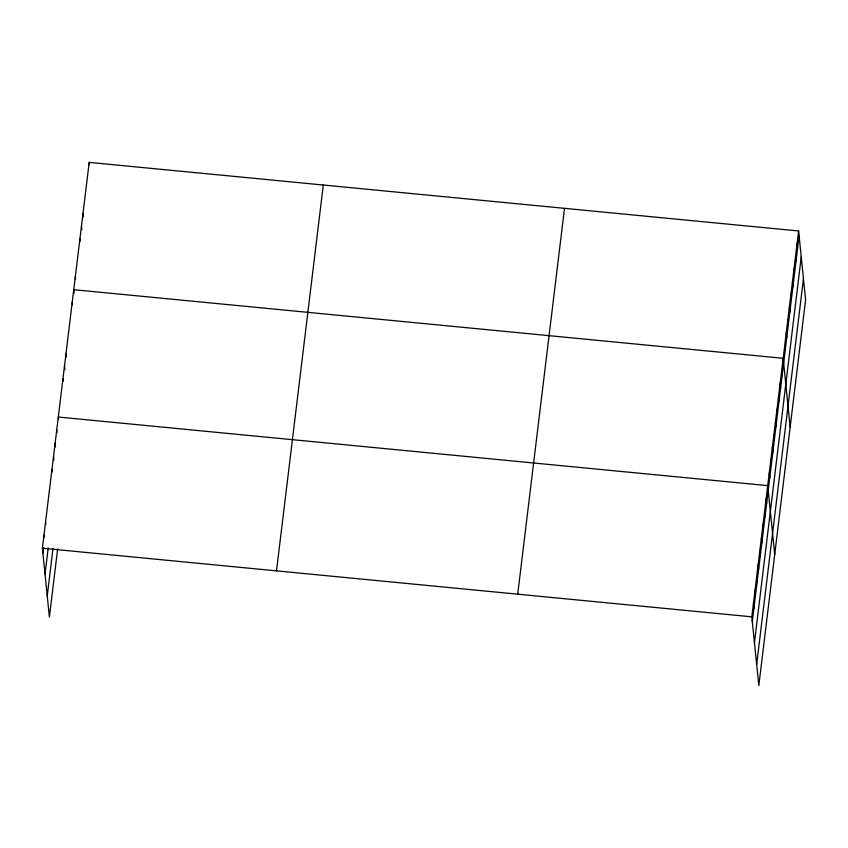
<?xml version="1.0" encoding="UTF-8"?>
<svg xmlns="http://www.w3.org/2000/svg" width="848" height="848" viewBox="0 0 848 848"><rect width="100%" height="100%" fill="white"/><g stroke="black" fill="none" stroke-linecap="round" stroke-linejoin="round"><path stroke-width="1.27" d="M57.664 548.804L49.385 617.026L42.4 548.221L89.188 162.381L798.615 230.974L805.6 299.779L758.812 685.619L751.816 616.825L798.615 230.974M42.888 552.991L43.524 547.744M45.029 574.117L48.209 547.882M47.244 595.89L52.968 548.667M276.512 570.863L323.3 185.012M517.715 594.183L564.503 208.343M752.303 621.584L799.092 235.744M754.444 642.72L801.243 256.88M756.66 664.493L803.459 278.642M42.4 548.221L751.816 616.825M797.067 243.705L797.555 248.475M795.519 256.446L796.007 261.205M793.982 269.176L794.459 273.946M792.435 281.907L792.922 286.677M790.887 294.638L791.375 299.408M789.35 307.368L789.827 312.138M787.803 320.109L788.29 324.879M786.255 332.84L786.743 337.61M784.718 345.571L785.195 350.341M790.156 427.106L783.17 358.301L73.755 289.709L74.115 293.281M781.623 371.042L782.11 375.802M780.086 383.773L780.563 388.543M778.538 396.504L779.026 401.274M776.991 409.234L777.478 414.004M775.454 421.965L775.931 426.735M773.906 434.706L774.394 439.465M772.358 447.437L772.846 452.207M770.821 460.167L771.298 464.937M769.274 472.898L769.761 477.668M774.712 554.433L767.726 485.628L58.311 417.036L58.554 419.421M766.136 498.751L766.624 503.521M764.546 511.874L765.034 516.633M762.956 524.986L763.444 529.756M761.366 538.109L761.843 542.879M759.776 551.232L760.253 555.991M758.186 564.344L758.663 569.114M756.596 577.467L757.073 582.237M754.996 590.579L755.483 595.349M753.406 603.702L753.893 608.472M89.188 162.381L89.432 164.766M83.019 213.304L83.38 216.887M81.472 226.045L81.832 229.617M79.924 238.776L80.168 241.161M75.292 276.978L75.536 279.352M72.207 302.439L72.451 304.824M66.027 353.372L66.398 356.944M64.49 366.103L64.851 369.675M62.943 378.833L63.187 381.218M56.721 430.148L56.964 432.533M55.131 443.271L55.491 446.843M53.541 456.394L53.901 459.966M51.951 469.506L52.184 471.891M45.58 521.986L45.824 524.371M43.99 535.099L44.234 537.484"/></g></svg>
